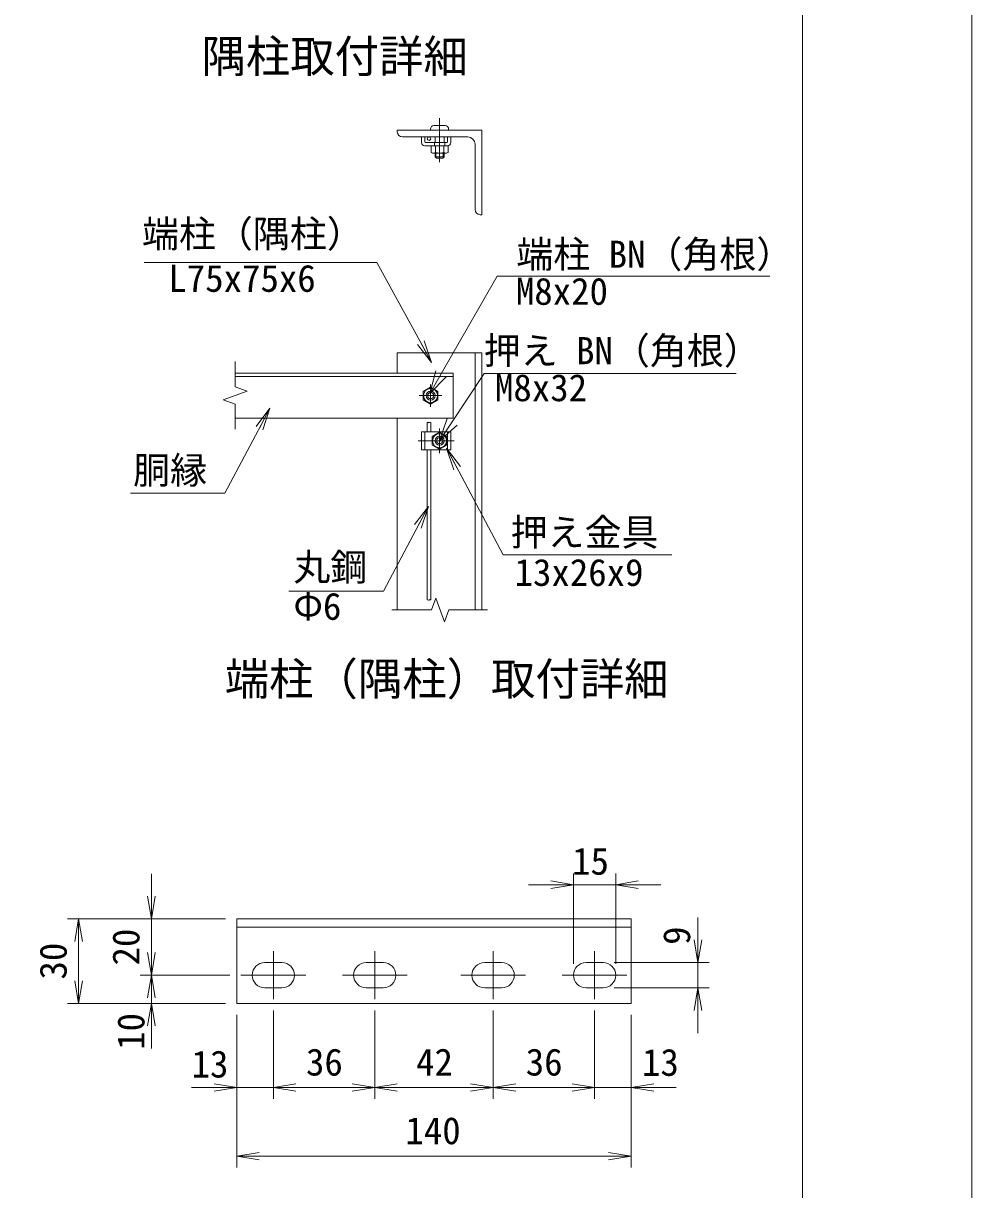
# Model space of a CAD drawing. Units: millimetres, scale not verified, with parts at other scales. Extents: x -4200 to 4200, y -2970 to 2970.
# Drawn here: x 2517 to 4200, y -816 to 1253 of the extents above; entities that cross this region are included whole.
import ezdxf
from ezdxf.enums import TextEntityAlignment as Align

# ---------------------------------------------------------------- set-up
doc = ezdxf.new("R2010")
doc.units = ezdxf.units.MM
doc.header["$LTSCALE"] = 15
doc.linetypes.add('LONG_CHAIN', pattern=[21, 18, -1, 1, -1])
for name, color, linetype, lineweight in [('0-0_D-STR1', 1, 'Continuous', 9), ('0-1_D-BMK', 2, 'LONG_CHAIN', 9), ('0-2_D-STR-DIM', 7, 'Continuous', 9), ('0-5_0', 7, 'Continuous', 9), ('0-6_D-STR-TXT', 7, 'Continuous', 9), ('0-9_D-STR3', 3, 'Continuous', 9), ('0-B_D-TTL', 2, 'Continuous', 9)]:
    doc.layers.add(name, color=color, linetype=linetype, lineweight=lineweight)
doc.layers.add('0-7_D-TTL-TXT', color=7, linetype='Continuous')
doc.styles.add('ＭＳ ゴシック', font='')
doc.styles.get('ＭＳ ゴシック').set_extended_font_data('MS Gothic')

# ---------------------------------------------------------------- blocks, each defined once
blk = doc.blocks.new('_Open')
at = {"layer": '0-5_0'}
blk.add_line((-15, 2.5), (0, 0), dxfattribs=at)
blk.add_lwpolyline([(-15, -2.5), (0, 0), (-15, 0)], dxfattribs=at)
blk = doc.blocks.new('MLeader21')
at = {"layer": '0-5_0'}
blk.add_line((3255.63, 512.61), (3277.74, 545.95), dxfattribs=at)
for points in [[(3277.74, 545.95), (3334.82, 632.03), (3774.59, 632.03), (3781.79, 632.03)], [(3286.67, 540.02), (3255.63, 512.61), (3268.8, 551.87)]]:
    blk.add_lwpolyline(points, dxfattribs=at)
blk = doc.blocks.new('MLeader22')
at = {"layer": '0-5_0'}
blk.add_line((3238.23, 596.49), (3258.21, 631.15), dxfattribs=at)
for points in [[(3258.21, 631.15), (3358.02, 804.31), (3834.4, 804.31), (3841.6, 804.31)], [(3267.49, 625.8), (3238.23, 596.49), (3248.92, 636.5)]]:
    blk.add_lwpolyline(points, dxfattribs=at)

msp = doc.modelspace()

# ---------------------------------------------------------------- linework, layer by layer
at = {"layer": '0-0_D-STR1'}
for p, q in [((3180.63, 1063.5), (3330.63, 1063.5)), ((3180.63, 1060.5), (3180.63, 1063.5)), ((3330.63, 1063.5), (3330.63, 913.5)), ((3305.63, 1051.5), (3189.63, 1051.5)), ((3318.63, 922.5), (3318.63, 1038.5)), ((3330.63, 913.5), (3327.63, 913.5)), ((3180.63, 668.61), (3330.63, 668.61)), ((3180.63, 632.61), (3180.63, 668.61)), ((3318.63, 668.61), (3318.63, 212.49)), ((3330.63, 668.61), (3330.63, 212.49)), ((3279.63, 632.61), (2892.79, 632.61)), ((3279.63, 626.61), (2892.79, 626.61)), ((3279.63, 552.61), (3279.63, 632.61)), ((3279.63, 552.61), (2892.79, 552.61)), ((3180.63, 212.49), (3180.63, 552.61))]:
    msp.add_line(p, q, dxfattribs=at)
for centre, radius, start, end in [((3189.63, 1060.5), 9, 180, 270), ((3305.63, 1038.5), 13, 360, 90), ((3327.63, 922.5), 9, 180, 270)]:
    msp.add_arc(centre, radius, start, end, dxfattribs=at)
at = {"layer": '0-1_D-BMK'}
for p, q in [((3255.63, 1006.5), (3255.63, 1084.56)), ((3239.63, 572.61), (3239.63, 612.61)), ((3259.63, 592.61), (3219.63, 592.61)), ((3255.63, 534.61), (3255.63, 490.61)), ((3281.63, 512.61), (3217.63, 512.61)), ((2960.62, -392.81), (2960.62, -477.81)), ((3140.62, -392.81), (3140.62, -477.81)), ((3350.62, -392.81), (3350.62, -477.81)), ((3530.62, -392.81), (3530.62, -477.81)), ((2903.12, -435.31), (3018.12, -435.31)), ((3083.12, -435.31), (3198.12, -435.31)), ((3293.12, -435.31), (3408.12, -435.31)), ((3473.12, -435.31), (3588.12, -435.31))]:
    msp.add_line(p, q, dxfattribs=at)
at = {"layer": '0-2_D-STR-DIM'}
for p, q in [((2892.79, 652.87), (2892.79, 608.26)), ((2913.93, 600.57), (2871.64, 585.17)), ((2892.79, 608.26), (2913.93, 600.57)), ((2871.64, 585.17), (2892.79, 577.48)), ((2892.79, 577.48), (2892.79, 532.87)), ((3248.67, 233.63), (3240.98, 212.49)), ((3264.06, 191.34), (3248.67, 233.63)), ((3170.63, 212.49), (3240.98, 212.49)), ((3271.76, 212.49), (3264.06, 191.34)), ((3271.76, 212.49), (3340.63, 212.49)), ((2744.2, -295.31), (2744.2, -255.31)), ((3493.12, -415.31), (3493.12, -254.88)), ((3568.12, -415.31), (3568.12, -254.88)), ((3453.12, -274.88), (3413.12, -274.88)), ((3493.12, -274.88), (3568.12, -274.88)), ((3608.12, -274.88), (3648.12, -274.88)), ((2875.62, -335.31), (2595.07, -335.31)), ((2875.62, -335.31), (2724.2, -335.31)), ((2744.2, -335.31), (2744.2, -435.31)), ((3714.1, -372.81), (3714.1, -332.81)), ((2744.2, -395.31), (2744.2, -355.31)), ((2615.07, -375.31), (2615.07, -445.31)), ((3565.62, -412.81), (3734.1, -412.81)), ((3714.1, -412.81), (3714.1, -457.81)), ((2883.12, -435.31), (2724.2, -435.31)), ((2883.12, -435.31), (2724.2, -435.31)), ((2744.2, -435.31), (2744.2, -485.31)), ((2744.2, -475.31), (2744.2, -515.31)), ((3565.62, -457.81), (3734.1, -457.81)), ((2875.62, -485.31), (2595.07, -485.31)), ((2875.62, -485.31), (2724.2, -485.31)), ((2895.62, -505.31), (2895.62, -654.48)), ((2895.62, -505.31), (2895.62, -776.15)), ((2960.62, -497.81), (2960.62, -654.48)), ((2960.62, -497.81), (2960.62, -654.48)), ((3140.62, -497.81), (3140.62, -654.48)), ((3140.62, -497.81), (3140.62, -654.48)), ((3350.62, -497.81), (3350.62, -654.48)), ((3350.62, -497.81), (3350.62, -654.48)), ((3530.62, -497.81), (3530.62, -654.48)), ((3530.62, -497.81), (3530.62, -654.48)), ((3595.62, -505.31), (3595.62, -654.48)), ((3595.62, -505.31), (3595.62, -776.15)), ((3714.1, -497.81), (3714.1, -537.81)), ((2744.2, -525.31), (2744.2, -565.31)), ((2855.62, -634.48), (2815.62, -634.48)), ((2895.62, -634.48), (2960.62, -634.48)), ((3000.62, -634.48), (3040.62, -634.48)), ((3000.62, -634.48), (3100.62, -634.48)), ((3180.62, -634.48), (3310.62, -634.48)), ((3390.62, -634.48), (3490.62, -634.48)), ((3490.62, -634.48), (3450.62, -634.48)), ((3530.62, -634.48), (3595.62, -634.48)), ((3635.62, -634.48), (3675.62, -634.48)), ((2935.62, -756.15), (3555.62, -756.15))]:
    msp.add_line(p, q, dxfattribs=at)
at = {"layer": '0-5_0'}
for p, q in [((3223.63, 1041.5), (3223.63, 1051.5)), ((3223.63, 1051.5), (3229.63, 1051.5)), ((3229.63, 1042.5), (3229.63, 1051.5)), ((3229.63, 1035.5), (3269.63, 1035.5)), ((3230.63, 1041.5), (3268.63, 1041.5)), ((3246.63, 1035.5), (3246.63, 1041.5)), ((3264.63, 1035.5), (3264.63, 1041.5)), ((3269.63, 1042.5), (3269.63, 1051.5)), ((3269.63, 1051.5), (3275.63, 1051.5)), ((3275.63, 1041.5), (3275.63, 1051.5)), ((3233.63, 528.61), (3233.63, 545.11)), ((3240.03, 528.61), (3240.03, 545.11)), ((3223.63, 528.61), (3223.63, 496.61)), ((3229.63, 528.61), (3229.63, 496.61)), ((3269.63, 528.61), (3269.63, 496.61)), ((3223.63, 496.61), (3275.63, 496.61)), ((3233.63, 230.16), (3233.63, 496.61)), ((3240.03, 230.16), (3240.03, 496.61))]:
    msp.add_line(p, q, dxfattribs=at)
msp.add_lwpolyline([(3223.63, 528.61), (3275.63, 528.61), (3275.63, 496.61)], dxfattribs=at)
msp.add_circle((3236.83, 1048.3), 3.2, dxfattribs=at)
for centre, radius, start, end in [((3229.63, 1041.5), 6, 180, 270), ((3230.63, 1042.5), 1, 180, 270), ((3268.63, 1042.5), 1, 270, 0), ((3269.63, 1041.5), 6, 270, 0), ((3235.23, 543.28), 2.43, 48.88791, 131.11209), ((3235.23, 546.94), 2.43, 228.88791, 311.11209), ((3238.43, 543.28), 2.43, 48.88791, 131.11209), ((3235.23, 231.99), 2.43, 228.88791, 311.11209), ((3238.43, 228.32), 2.43, 48.88791, 131.11209), ((3238.43, 231.99), 2.43, 228.88791, 311.11209)]:
    msp.add_arc(centre, radius, start, end, dxfattribs=at)
at = {"layer": '0-6_D-STR-TXT'}
for points in [[(2731.42, 828.55), (3144.09, 828.55), (3240.42, 653.21)], [(2707.06, 419.46), (2874.73, 419.46), (2953.71, 568.36)], [(3667.54, 310.05), (3368.2, 310.05), (3268.93, 497.43)], [(2988.2, 245.6), (3155.88, 245.6), (3234.85, 394.5)]]:
    msp.add_lwpolyline(points, dxfattribs=at)
at = {"layer": '0-9_D-STR3'}
for p, q in [((3239.63, 1065.5), (3239.63, 1063.5)), ((3265.63, 1071.5), (3245.63, 1071.5)), ((3271.63, 1065.5), (3271.63, 1063.5)), ((3240.62, 1035.5), (3240.62, 1023.95)), ((3240.62, 1035.5), (3270.64, 1035.5)), ((3247.63, 1041.5), (3247.63, 1051.5)), ((3248.13, 1035.5), (3248.13, 1023.95)), ((3263.14, 1035.5), (3263.14, 1023.95)), ((3263.63, 1041.5), (3263.63, 1051.5)), ((3270.64, 1035.5), (3270.64, 1023.95)), ((3240.62, 1023.95), (3243.13, 1022.5)), ((3243.13, 1022.5), (3268.13, 1022.5)), ((3247.63, 1022.5), (3247.63, 1015.9)), ((3249.13, 1022.5), (3249.13, 1014.4)), ((3263.63, 1015.9), (3261.23, 1013.5)), ((3262.13, 1022.5), (3262.13, 1014.4)), ((3263.63, 1022.5), (3263.63, 1015.9)), ((3270.64, 1023.95), (3268.13, 1022.5)), ((3261.23, 1013.5), (3250.03, 1013.5)), ((3239.63, 607.62), (3226.63, 600.11)), ((3226.63, 600.11), (3226.63, 585.1)), ((3252.63, 600.11), (3239.63, 607.62)), ((3252.63, 585.1), (3252.63, 600.11)), ((3226.63, 585.1), (3239.63, 577.6)), ((3239.63, 577.6), (3252.63, 585.1)), ((3255.63, 527.62), (3242.63, 520.11)), ((3242.63, 520.11), (3242.63, 505.1)), ((3268.63, 520.11), (3255.63, 527.62)), ((3268.63, 505.1), (3268.63, 520.11)), ((3242.63, 505.1), (3255.63, 497.6)), ((3255.63, 497.6), (3268.63, 505.1)), ((2895.62, -335.31), (3595.62, -335.31)), ((2895.62, -335.31), (2895.62, -485.31)), ((2895.62, -350.31), (3595.62, -350.31)), ((3595.62, -335.31), (3595.62, -485.31)), ((2945.62, -412.81), (2975.62, -412.81)), ((3125.62, -412.81), (3155.62, -412.81)), ((3335.62, -412.81), (3365.62, -412.81)), ((3515.62, -412.81), (3545.62, -412.81)), ((2945.62, -457.81), (2975.62, -457.81)), ((3125.62, -457.81), (3155.62, -457.81)), ((3335.62, -457.81), (3365.62, -457.81)), ((3515.62, -457.81), (3545.62, -457.81)), ((2895.62, -485.31), (3595.62, -485.31))]:
    msp.add_line(p, q, dxfattribs=at)
msp.add_lwpolyline([(3263.63, 1015.9), (3247.63, 1015.9), (3250.03, 1013.5)], dxfattribs=at)
for centre, radius in [((3239.63, 592.61), 12.5), ((3239.63, 592.61), 8), ((3239.63, 592.61), 5.6), ((3255.63, 512.61), 12.5), ((3255.63, 512.61), 8), ((3255.63, 512.61), 5.6)]:
    msp.add_circle(centre, radius, dxfattribs=at)
for centre, radius, start, end in [((3245.63, 1065.5), 6, 90, 180), ((3265.63, 1065.5), 6, 0, 90), ((3244.37, 1029.43), 6.64, 235.61585, 304.38416), ((3255.63, 1047.63), 24.84, 252.4121, 287.5879), ((3266.89, 1029.43), 6.64, 235.61586, 304.38414), ((2945.62, -435.31), 22.5, 90, 270), ((2975.62, -435.31), 22.5, 270, 90), ((3125.62, -435.31), 22.5, 90, 270), ((3155.62, -435.31), 22.5, 270, 90), ((3335.62, -435.31), 22.5, 90, 270), ((3365.62, -435.31), 22.5, 270, 90), ((3515.62, -435.31), 22.5, 90, 270), ((3545.62, -435.31), 22.5, 270, 90)]:
    msp.add_arc(centre, radius, start, end, dxfattribs=at)
at = {"layer": '0-B_D-TTL', "color": 7}
msp.add_lwpolyline([(-4200.19, -2970.08), (4199.81, -2970.08), (4199.81, 2969.92), (-4200.19, 2969.92)], close=True, dxfattribs=at)
at = {"layer": '0-B_D-TTL'}
msp.add_lwpolyline([(-3900.19, 2769.92), (3899.81, 2769.92), (3899.81, -2770.08), (-3900.19, -2770.08)], close=True, dxfattribs=at)

# ---------------------------------------------------------------- block references
at = {"layer": '0-2_D-STR-DIM', "xscale": 2.666667, "yscale": 2.666667}
for p in [(3493.12, -274.88), (2895.62, -634.48), (3140.62, -634.48), (3350.62, -634.48), (3530.62, -634.48), (3530.62, -634.48), (3595.62, -756.15)]:
    msp.add_blockref('_Open', p, dxfattribs=at)
for p, rotation in [((3568.12, -274.88), 180), ((2744.2, -335.31), 270), ((2615.07, -335.31), 90), ((3714.1, -412.81), 270), ((2744.2, -435.31), 270), ((2615.07, -485.31), 270), ((2744.2, -435.31), 90), ((3714.1, -457.81), 90), ((2744.2, -485.31), 90), ((2960.62, -634.48), 180), ((2960.62, -634.48), 180), ((3140.62, -634.48), 180), ((3350.62, -634.48), 180), ((3595.62, -634.48), 180), ((2895.62, -756.15), 180)]:
    msp.add_blockref('_Open', p, dxfattribs=dict(at, rotation=rotation))
at = {"layer": '0-5_0'}
for name in ['MLeader22', 'MLeader21']:
    msp.add_blockref(name, (0, 0), dxfattribs=at)
at = {"layer": '0-6_D-STR-TXT', "xscale": 2.666667, "yscale": 2.666667}
for p, rotation in [((3241.39, 651.46), 298.78475), ((2954.64, 570.13), 62.05959), ((3267.99, 499.19), 117.91483), ((3235.79, 396.27), 62.05959)]:
    msp.add_blockref('_Open', p, dxfattribs=dict(at, rotation=rotation))

# ---------------------------------------------------------------- texts
at = {"layer": '0-2_D-STR-DIM', "style": 'ＭＳ ゴシック'}
for s, p in [('15', (3490.72, -271.45)), ('13', (2815.53, -631.28)), ('36', (3018.52, -627.74)), ('42', (3213.89, -627.74)), ('36', (3408.52, -627.74)), ('13', (3614.83, -628.22)), ('140', (3194.97, -749.4))]:
    msp.add_text(s, height=48.06, dxfattribs=at).set_placement(p, align=Align.BOTTOM_LEFT)
for s, p in [('20', (2737.45, -418.06)), ('9', (3714.71, -381.5)), ('30', (2608.32, -442.94)), ('10', (2746.31, -567.7))]:
    msp.add_text(s, height=48.06, rotation=90, dxfattribs=at).set_placement(p, align=Align.BOTTOM_LEFT)
at = {"layer": '0-6_D-STR-TXT', "style": 'ＭＳ ゴシック'}
for s, p in [('端柱（隅柱）', (2727.61, 841.14)), ('端柱 BN（角根）', (3391.78, 804.93)), ('L75x75x6', (2774.26, 762.28)), ('M8x20', (3390.93, 739.24)), ('押え BN（角根）', (3334.04, 633.96)), ('M8x32', (3353.85, 568.26)), ('胴縁', (2711.82, 421.83)), ('押え金具', (3381.78, 311.86)), ('丸鋼', (2996.18, 250)), ('13x26x9', (3388.62, 240.68)), ('Φ6', (2996.18, 180.61))]:
    msp.add_text(s, height=48.06, dxfattribs=at).set_placement(p, align=Align.BOTTOM_LEFT)
at = {"layer": '0-7_D-TTL-TXT', "style": 'ＭＳ ゴシック'}
for s, p in [('隅柱取付詳細', (2833.19, 1148.28)), ('端柱（隅柱）取付詳細', (2874.43, 43.98))]:
    msp.add_text(s, height=57.73, dxfattribs=at).set_placement(p, align=Align.BOTTOM_LEFT)

doc.saveas('drawing.dxf')
